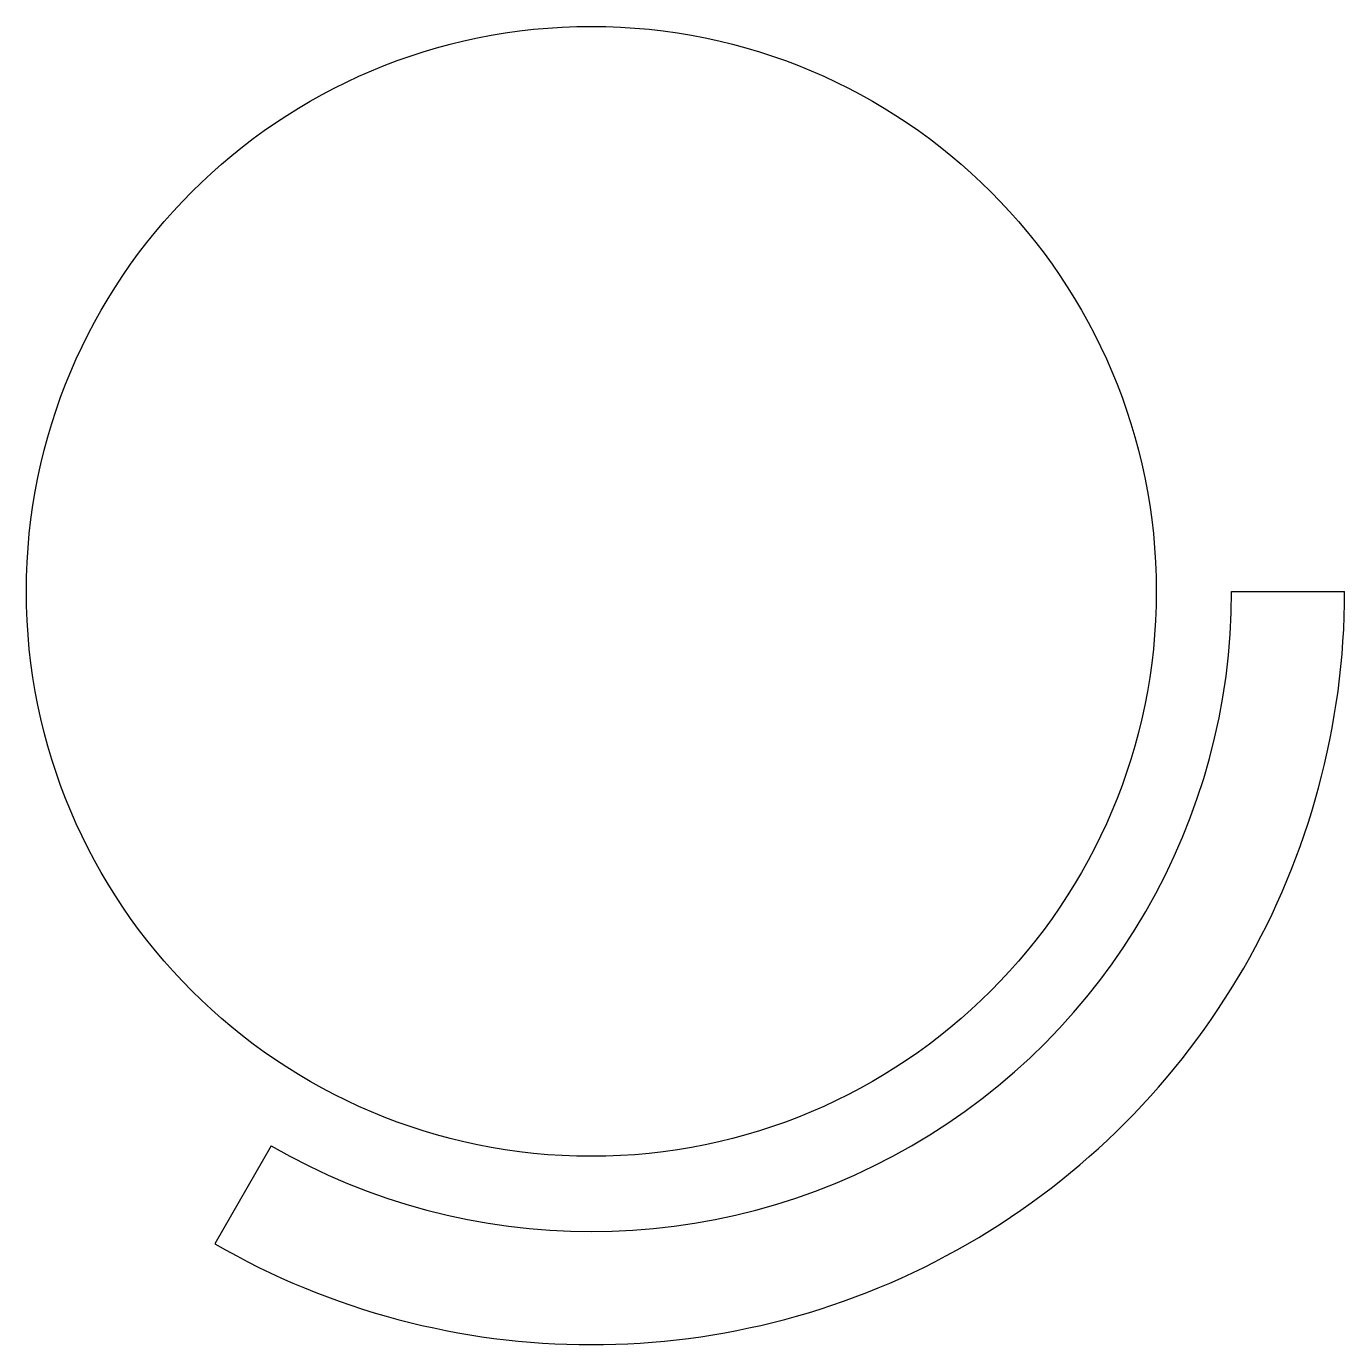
# Model space of a CAD drawing. Extents: x 58.475 to 58.825, y 103.093 to 103.443.
import ezdxf

# ---------------------------------------------------------------- set-up
doc = ezdxf.new("R2010")
doc.units = 0
doc.header["$LTSCALE"] = 0.375
doc.header["$MEASUREMENT"] = 0
doc.layers.get('0').update_dxf_attribs({"linetype": 'CONTINUOUS'})

msp = doc.modelspace()

# ---------------------------------------------------------------- linework, layer by layer
for p, q in [((58.79478, 103.29306), (58.82478, 103.29306)), ((58.53978, 103.14584), (58.52478, 103.11986))]:
    msp.add_line(p, q)
msp.add_circle((58.62478, 103.29306), 0.15)
for radius in [0.2, 0.17]:
    msp.add_arc((58.62478, 103.29306), radius, 240, 0)

doc.saveas('drawing.dxf')
